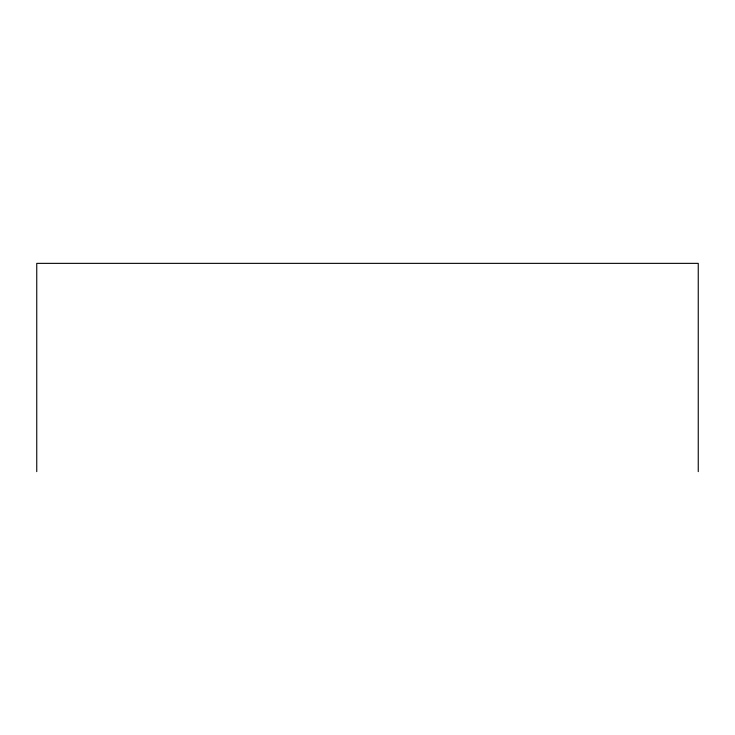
<?xml version="1.0" encoding="UTF-8"?>
<svg xmlns="http://www.w3.org/2000/svg" width="735" height="735" viewBox="0 0 735 735"><rect width="100%" height="100%" fill="white"/><g stroke="black" fill="none" stroke-linecap="round" stroke-linejoin="round"><path stroke-width="1.1" d="M698.25 471.64L698.25 263.36L36.75 263.36L36.75 471.64"/></g></svg>
